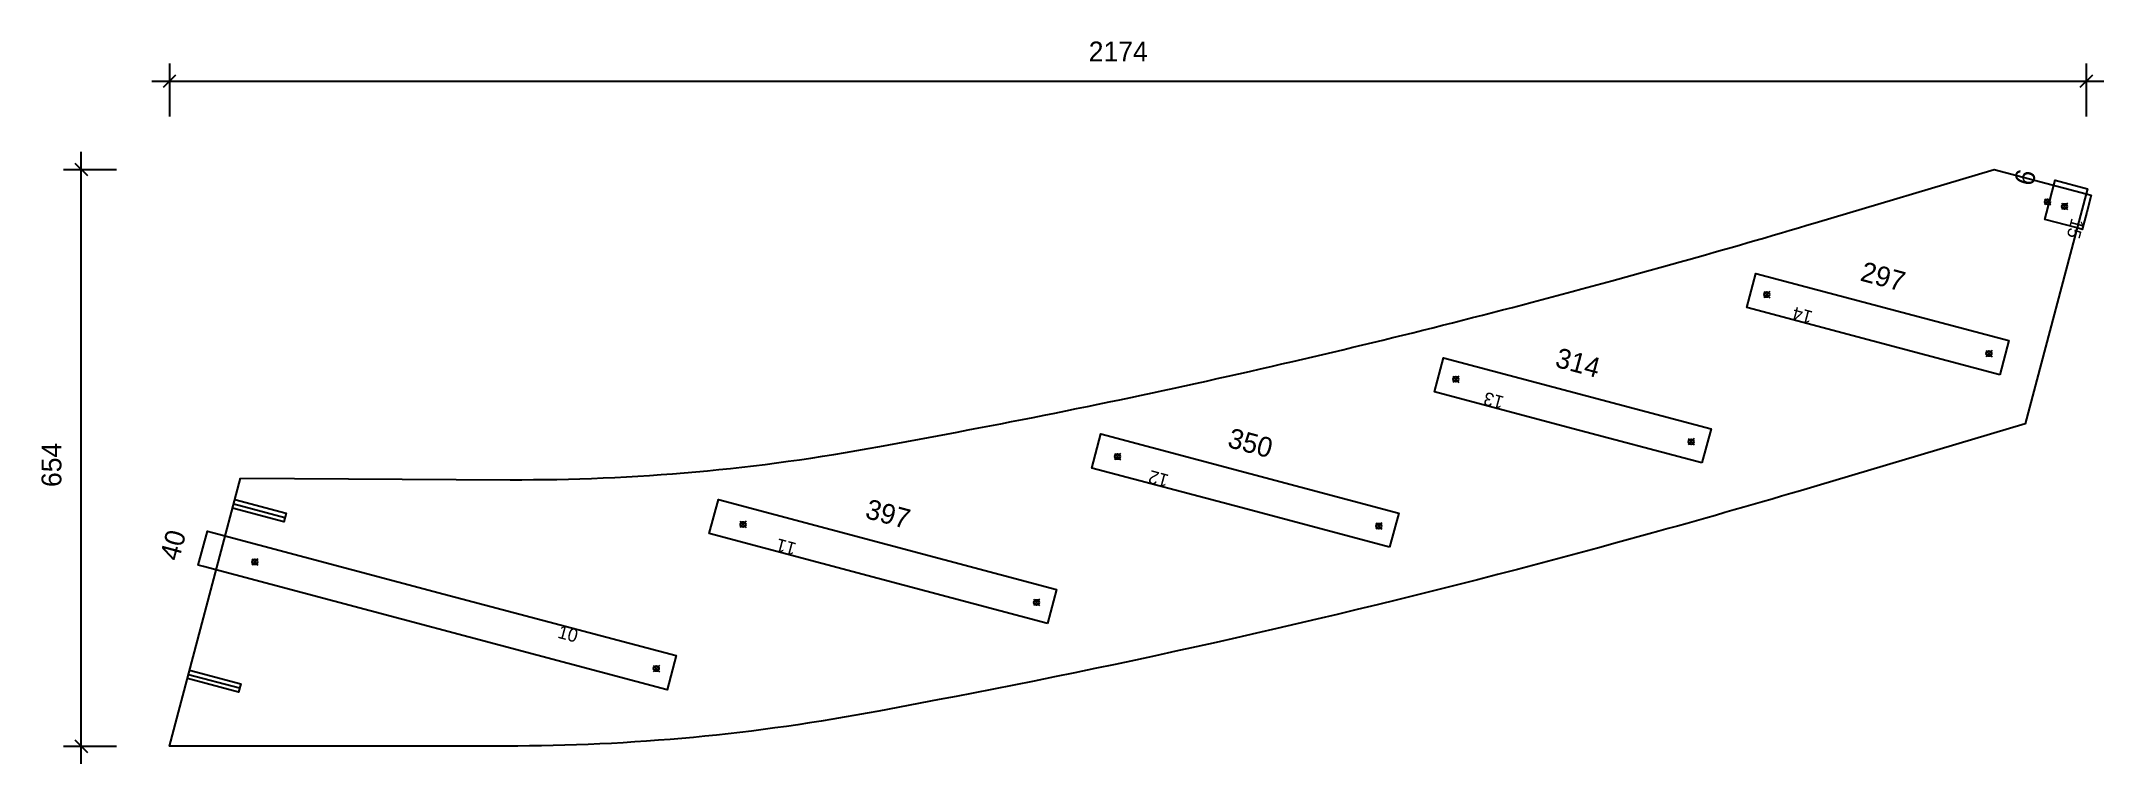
# Model space of a CAD drawing. Header units: millimetres. Extents: x -145 to 2194, y -20 to 799.
import ezdxf
from ezdxf.enums import TextEntityAlignment as Align

# ---------------------------------------------------------------- set-up
doc = ezdxf.new("R2010")
doc.units = ezdxf.units.MM
for name, color, linetype in [('CONTOUR', 7, 'CONTINUOUS'), ('CUT_STEP', 7, 'CONTINUOUS'), ('CUT_STEPTEXT', 7, 'CONTINUOUS'), ('DIMLINES', 7, 'CONTINUOUS'), ('DIMLINESTEXT', 7, 'CONTINUOUS'), ('DRILLINGSOTHER', 7, 'CONTINUOUS'), ('DRILLINGSSIDE', 7, 'CONTINUOUS')]:
    doc.layers.add(name, color=color, linetype=linetype)

msp = doc.modelspace()

# ---------------------------------------------------------------- linework, layer by layer
at = {"layer": 'CONTOUR', "color": 0, "linetype": '0'}
msp.add_lwpolyline([(80.688, 303.658), (386.632, 302.104, 0.047), (805.53, 339.709), (881.151, 353.798, 0.011), (1273.909, 436.157, 0.01), (1635.743, 527.642), (1675.065, 538.452), (1694.269, 543.772), (1713.462, 549.131, 0.004), (1866.616, 593.376), (2069.305, 653.901), (2173.705, 626.159), (2104.444, 365.504), (1868.593, 295.142), (1849.611, 289.519, -0.004), (1678.28, 240.61), (1642.306, 230.725, -0.019), (911.693, 60.145), (892.278, 56.401), (872.854, 52.695), (804.556, 39.737, -0.047), (381.948, 0), (0, 0), (80.688, 303.658)], format="xyb", dxfattribs=at)
at = {"layer": 'CUT_STEP', "color": 1, "linetype": '1'}
for points in [[(2179.504, 624.618), (2174.368, 605.289), (2169.232, 585.96), (2163.433, 587.501), (2126.707, 597.26), (2136.98, 635.918), (2138.52, 641.717), (2175.246, 631.958), (2173.705, 626.159), (2179.504, 624.618)], [(2075.76, 421.102), (1932.393, 459.198), (1789.027, 497.293), (1799.299, 535.951), (2086.032, 459.761), (2075.76, 421.102)], [(1738.079, 321.135), (1586.425, 361.433), (1434.77, 401.731), (1445.043, 440.39), (1748.352, 359.794), (1738.079, 321.135)], [(1383.856, 225.565), (1214.957, 270.445), (1046.057, 315.325), (1056.329, 353.984), (1394.129, 264.223), (1383.856, 225.565)], [(995.668, 139.019), (803.974, 189.956), (612.279, 240.894), (622.552, 279.552), (1005.94, 177.678), (995.668, 139.019)], [(48.863, 242.298), (311.783, 172.435), (574.704, 102.571), (564.431, 63.913), (38.591, 203.64), (32.792, 205.18), (43.064, 243.839), (48.863, 242.298)]]:
    msp.add_lwpolyline(points, dxfattribs=at)
at = {"layer": 'DIMLINES', "color": 0}
for p, q in [((0, 773.901), (0, 713.901)), ((2173.705, 773.901), (2173.705, 713.901)), ((-20, 753.901), (2193.705, 753.901)), ((7.071, 760.972), (-7.071, 746.829)), ((2180.776, 760.972), (2166.634, 746.829)), ((-107.071, 660.972), (-92.929, 646.829)), ((-100, -20), (-100, 673.901)), ((-120, 653.901), (-60, 653.901)), ((-120, 0), (-60, 0)), ((-107.071, 7.071), (-92.929, -7.071))]:
    msp.add_line(p, q, dxfattribs=at)
at = {"layer": 'DRILLINGSOTHER', "color": 3}
for p, q in [((2133.446, 620.638), (2126.375, 613.567)), ((2126.376, 620.638), (2133.445, 613.567)), ((2152.775, 615.502), (2145.704, 608.431)), ((2145.705, 615.502), (2152.774, 608.431)), ((1815.095, 515.535), (1808.024, 508.464)), ((1808.025, 515.535), (1815.094, 508.464)), ((2067.035, 448.589), (2059.964, 441.518)), ((2059.965, 448.589), (2067.034, 441.518)), ((1462.455, 419.544), (1455.384, 412.473)), ((1455.385, 419.544), (1462.454, 412.473)), ((1078.721, 331.815), (1071.65, 324.744)), ((1071.651, 331.815), (1078.72, 324.744)), ((1729.355, 348.623), (1722.284, 341.552)), ((1722.285, 348.623), (1729.354, 341.552)), ((654.135, 254.941), (647.064, 247.87)), ((647.065, 254.941), (654.134, 247.87)), ((1375.132, 253.052), (1368.061, 245.981)), ((1368.062, 253.052), (1375.131, 245.981)), ((100.418, 212.38), (93.347, 205.309)), ((93.348, 212.38), (100.417, 205.309)), ((986.943, 166.507), (979.872, 159.436)), ((979.873, 166.507), (986.942, 159.436)), ((555.707, 91.4), (548.636, 84.329)), ((548.637, 91.4), (555.706, 84.329))]:
    msp.add_line(p, q, dxfattribs=at)
for centre in [(2129.91, 617.102), (2149.24, 611.966), (1811.56, 512), (2063.499, 445.054), (1458.92, 416.008), (1075.186, 328.279), (1725.819, 345.087), (650.599, 251.405), (1371.596, 249.517), (96.882, 208.844), (983.408, 162.971), (552.171, 87.864)]:
    msp.add_circle(centre, 3, dxfattribs=at)
at = {"layer": 'DRILLINGSSIDE', "color": 3}
for p, q in [((72.984, 274.664), (130.972, 259.256)), ((21.622, 81.372), (79.61, 65.963))]:
    msp.add_line(p, q, dxfattribs=at)
at = {"layer": 'DRILLINGSSIDE', "color": 3, "linetype": '3'}
for points in [[(74.268, 279.497), (132.256, 264.088), (129.688, 254.423), (71.7, 269.832)], [(22.906, 86.204), (80.894, 70.796), (78.326, 61.131), (20.338, 76.54)]]:
    msp.add_lwpolyline(points, dxfattribs=at)

# ---------------------------------------------------------------- texts
at = {"layer": 'CUT_STEPTEXT'}
for s, rotation, p in [('15', 255, (2171.8, 595.625)), ('14', 165, (1860.71, 478.245)), ('13', 165, (1510.598, 381.582)), ('12', 165, (1130.507, 292.885)), ('11', 165, (708.127, 215.425)), ('10', 345, (443.243, 137.503))]:
    msp.add_text(s, height=15, rotation=rotation, dxfattribs=at).set_placement(p, align=Align.TOP_LEFT)
at = {"layer": 'DIMLINESTEXT'}
msp.add_text('2174', height=22.5, dxfattribs=at).set_placement((1042.605, 798.901), align=Align.TOP_LEFT)
for s, rotation, p in [('6', 75, (2091.418, 639.683)), ('297', 345, (1922.149, 549.869)), ('314', 345, (1576.181, 452.105)), ('350', 345, (1204.713, 361.117)), ('654', 90, (-145, 293.765)), ('397', 345, (793.73, 280.628)), ('40', 75, (-11.244, 214.684))]:
    msp.add_text(s, height=22.5, rotation=rotation, dxfattribs=at).set_placement(p, align=Align.TOP_LEFT)

doc.saveas('drawing.dxf')
